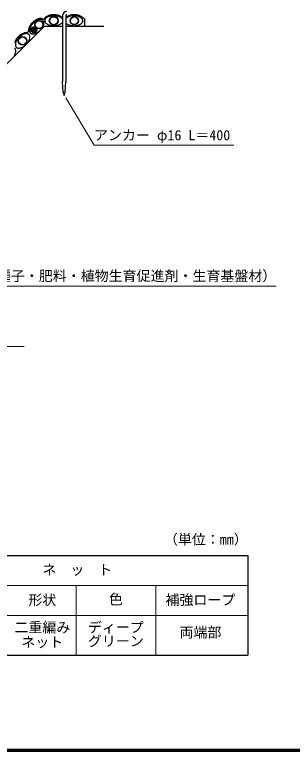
# Model space of a CAD drawing. Units: millimetres, scale not verified. Extents: x 200 to 8200, y 200 to 5825.
# Drawn here: x 2817 to 4208, y 200 to 3889 of the extents above; entities that cross this region are included whole.
import ezdxf
from ezdxf.enums import TextEntityAlignment as Align

# ---------------------------------------------------------------- set-up
doc = ezdxf.new("R2010")
doc.units = ezdxf.units.MM
doc.header["$LTSCALE"] = 20
for name, color, linetype, lineweight in [('C-MTR-FRAM', 5, 'Continuous', 25), ('C-MTR-LINE', 5, 'Continuous', 13), ('C-STR', 7, 'Continuous', 25), ('C-STR-HTXT', 1, 'Continuous', 13), ('C-TTL', 2, 'Continuous', 70)]:
    doc.layers.add(name, color=color, linetype=linetype, lineweight=lineweight)
doc.layers.add('C-MTR-TXT', color=5, linetype='Continuous')
doc.styles.add('ＭＳ ゴシック', font='')
doc.styles.get('ＭＳ ゴシック').set_extended_font_data('MS Gothic')

msp = doc.modelspace()

# ---------------------------------------------------------------- linework, layer by layer
at = {"layer": 'C-MTR-FRAM'}
for p, q in [((831.47, 1176.56), (3984.62, 1176.56)), ((3984.62, 1176.56), (3984.62, 676.56)), ((831.47, 676.56), (3984.62, 676.56))]:
    msp.add_line(p, q, dxfattribs=at)
at = {"layer": 'C-MTR-LINE'}
for p, q in [((2296.44, 1026.56), (3984.62, 1026.56)), ((3124.62, 1026.56), (3124.62, 676.56)), ((3524.62, 1026.56), (3524.62, 676.56)), ((831.47, 876.56), (3984.62, 876.56))]:
    msp.add_line(p, q, dxfattribs=at)
at = {"layer": 'C-STR'}
for p, q in [((3057.18, 3884.06), (3057.18, 3553.34)), ((3073.18, 3884.06), (3073.18, 3553.34)), ((2960.49, 3860.27), (2959.07, 3858.6)), ((3165.83, 3870.66), (3165.83, 3831.67)), ((1357.88, 2223.75), (2965.83, 3831.7)), ((2920.37, 3825.78), (2897.85, 3810.01)), ((2898.29, 3817.65), (2913.04, 3827.97)), ((2900.26, 3804.37), (2924.84, 3821.58)), ((2927.25, 3815.95), (2904.73, 3800.18)), ((2912.06, 3797.99), (2926.8, 3808.31)), ((2965.83, 3831.7), (3053.18, 3831.7)), ((3073.18, 3831.7), (3165.83, 3831.7)), ((3165.83, 3831.67), (3262.71, 3831.67)), ((2889.78, 3789.55), (2888.36, 3787.89)), ((2819.07, 3718.84), (2817.65, 3717.18)), ((3060.18, 3500.73), (3057.18, 3553.34)), ((3070.18, 3500.73), (3073.18, 3553.34)), ((3060.18, 3500.73), (3065.18, 3484.06)), ((3065.18, 3484.06), (3070.18, 3500.73))]:
    msp.add_line(p, q, dxfattribs=at)
for points in [[(3053.18, 3869.22), (3051.36, 3871.16), (3049.25, 3873), (3046.85, 3874.73), (3044.19, 3876.33), (3041.29, 3877.81), (3038.17, 3879.13), (3034.85, 3880.3), (3031.36, 3881.31), (3027.72, 3882.14), (3023.97, 3882.79), (3020.13, 3883.26), (3016.23, 3883.54), (3012.3, 3883.63), (3008.37, 3883.53), (3004.47, 3883.24), (3000.64, 3882.77), (2996.89, 3882.1), (2993.26, 3881.26), (2989.78, 3880.25), (2986.47, 3879.07), (2983.36, 3877.73), (2980.47, 3876.25), (2977.82, 3874.64), (2975.44, 3872.9), (2973.34, 3871.06), (2971.54, 3869.12), (2970.05, 3867.1), (2968.88, 3865.01), (2968.05, 3862.88), (2967.56, 3860.71), (2967.4, 3858.53), (2967.6, 3856.35), (2968.13, 3854.19), (2969, 3852.06), (2970.21, 3849.98), (2971.73, 3847.97), (2973.57, 3846.04), (2975.7, 3844.2), (2978.11, 3842.48), (2980.79, 3840.88), (2983.71, 3839.42), (2986.84, 3838.1), (2990.17, 3836.94), (2993.67, 3835.94), (2997.32, 3835.12), (3001.08, 3834.48), (3004.92, 3834.03), (3008.82, 3833.76), (3012.75, 3833.68), (3016.68, 3833.79), (3020.58, 3834.09), (3024.41, 3834.58), (3028.15, 3835.26), (3031.77, 3836.11), (3035.24, 3837.13), (3038.54, 3838.32), (3041.64, 3839.67), (3044.51, 3841.16), (3047.14, 3842.78), (3049.51, 3844.52), (3051.59, 3846.38), (3053.37, 3848.32)], [(3053.18, 3876), (3050.52, 3878.06), (3047.58, 3879.96), (3044.36, 3881.71), (3040.91, 3883.28), (3037.25, 3884.67), (3033.4, 3885.86), (3029.38, 3886.85), (3025.25, 3887.63), (3021.01, 3888.19), (3016.71, 3888.52), (3012.38, 3888.63), (3008.05, 3888.52), (3003.75, 3888.18), (2999.52, 3887.62), (2995.38, 3886.84), (2991.37, 3885.85), (2987.52, 3884.66), (2983.86, 3883.27), (2980.41, 3881.69), (2977.2, 3879.94), (2974.26, 3878.04), (2971.6, 3875.98), (2969.25, 3873.8)], [(3158.21, 3874.16), (3155.84, 3876.3), (3153.18, 3878.31), (3150.24, 3880.17), (3147.04, 3881.88), (3143.62, 3883.41), (3139.98, 3884.77), (3136.17, 3885.93), (3132.2, 3886.89), (3128.12, 3887.65), (3123.94, 3888.2), (3119.69, 3888.52), (3115.42, 3888.63), (3111.14, 3888.52), (3106.9, 3888.2), (3102.72, 3887.65), (3098.63, 3886.89), (3094.67, 3885.93), (3090.85, 3884.77), (3087.22, 3883.41), (3083.79, 3881.88), (3080.6, 3880.17), (3077.66, 3878.31), (3074.99, 3876.3), (3073.18, 3874.66)], [(3073.18, 3847.47), (3075.1, 3845.56), (3077.32, 3843.74), (3079.81, 3842.04), (3082.57, 3840.47), (3085.56, 3839.04), (3088.76, 3837.76), (3092.16, 3836.64), (3095.72, 3835.69), (3099.41, 3834.92), (3103.22, 3834.33), (3107.1, 3833.93), (3111.03, 3833.71), (3114.98, 3833.69), (3118.91, 3833.87), (3122.81, 3834.23), (3126.63, 3834.78), (3130.35, 3835.51), (3133.94, 3836.43), (3137.37, 3837.51), (3140.62, 3838.76), (3143.66, 3840.16), (3146.46, 3841.7), (3149.01, 3843.37), (3151.29, 3845.17), (3153.27, 3847.06), (3154.95, 3849.04), (3156.31, 3851.1), (3157.34, 3853.22), (3158.03, 3855.38), (3158.37, 3857.56), (3158.37, 3859.75), (3158.03, 3861.94), (3157.34, 3864.09), (3156.31, 3866.21), (3154.95, 3868.27), (3153.27, 3870.25), (3151.29, 3872.15), (3149.01, 3873.94), (3146.46, 3875.61), (3143.66, 3877.15), (3140.62, 3878.55), (3137.37, 3879.8), (3133.94, 3880.89), (3130.35, 3881.8), (3126.63, 3882.53), (3122.81, 3883.08), (3118.91, 3883.45), (3114.98, 3883.62), (3111.03, 3883.6), (3107.1, 3883.39), (3103.22, 3882.98), (3099.41, 3882.39), (3095.72, 3881.62), (3092.16, 3880.67), (3088.76, 3879.55), (3085.56, 3878.27), (3082.57, 3876.84), (3079.81, 3875.27), (3077.32, 3873.57), (3075.1, 3871.76), (3073.18, 3869.84)], [(2951.41, 3869.29), (2948.39, 3869.62), (2945.21, 3869.64), (2941.89, 3869.33), (2938.46, 3868.72), (2934.94, 3867.79), (2931.36, 3866.56), (2927.75, 3865.04), (2924.14, 3863.23), (2920.55, 3861.16), (2917.01, 3858.84), (2913.55, 3856.28), (2910.19, 3853.51), (2906.97, 3850.54), (2903.9, 3847.41), (2901.02, 3844.13), (2898.33, 3840.73), (2895.87, 3837.23), (2893.65, 3833.67), (2891.68, 3830.07), (2890, 3826.45), (2888.59, 3822.85), (2887.49, 3819.29), (2886.69, 3815.81), (2886.2, 3812.42), (2886.03, 3809.15)], [(2959.07, 3860.27), (2957.41, 3861.68), (2955.52, 3862.85), (2953.42, 3863.75), (2951.11, 3864.39), (2948.63, 3864.75), (2945.98, 3864.83), (2943.19, 3864.64), (2940.28, 3864.17), (2937.26, 3863.43), (2934.18, 3862.43), (2931.04, 3861.16), (2927.87, 3859.65), (2924.69, 3857.9), (2921.54, 3855.93), (2918.43, 3853.74), (2915.38, 3851.36), (2912.43, 3848.81), (2909.59, 3846.11), (2906.88, 3843.27), (2904.33, 3840.31), (2901.96, 3837.27), (2899.77, 3834.16), (2897.8, 3831), (2896.05, 3827.83), (2894.53, 3824.66), (2893.27, 3821.52), (2892.26, 3818.43), (2891.52, 3815.42), (2891.06, 3812.51), (2890.87, 3809.72), (2890.95, 3807.07), (2891.31, 3804.59), (2891.95, 3802.28), (2892.85, 3800.18), (2894.01, 3798.29), (2895.43, 3796.63), (2897.09, 3795.21), (2898.98, 3794.04), (2901.09, 3793.14), (2903.39, 3792.5), (2905.88, 3792.14), (2908.53, 3792.06), (2911.32, 3792.25), (2914.23, 3792.72), (2917.24, 3793.46), (2920.33, 3794.46), (2923.47, 3795.73), (2926.64, 3797.24), (2929.81, 3798.99), (2932.97, 3800.97), (2936.08, 3803.15), (2939.12, 3805.53), (2942.07, 3808.08), (2944.91, 3810.78), (2947.62, 3813.62), (2950.17, 3816.58), (2952.55, 3819.62), (2954.73, 3822.73), (2956.71, 3825.89), (2958.46, 3829.06), (2959.97, 3832.23), (2961.24, 3835.37), (2962.24, 3838.46), (2962.98, 3841.47), (2963.45, 3844.38), (2963.64, 3847.17), (2963.56, 3849.82), (2963.19, 3852.31), (2962.56, 3854.61), (2961.66, 3856.71), (2960.49, 3858.6)], [(2875.84, 3798.96), (2872.65, 3798.79), (2869.35, 3798.33), (2865.95, 3797.57), (2862.49, 3796.52), (2858.98, 3795.18), (2855.45, 3793.57), (2851.93, 3791.69), (2848.44, 3789.57), (2845.02, 3787.22), (2841.68, 3784.65), (2838.44, 3781.88), (2835.34, 3778.93), (2832.4, 3775.83), (2829.63, 3772.6), (2827.06, 3769.26), (2824.7, 3765.83), (2822.58, 3762.35), (2820.71, 3758.83), (2819.1, 3755.3), (2817.76, 3751.79), (2816.71, 3748.33)], [(2888.36, 3789.55), (2886.7, 3790.97), (2884.81, 3792.14), (2882.71, 3793.04), (2880.4, 3793.68), (2877.92, 3794.04), (2875.27, 3794.12), (2872.48, 3793.93), (2869.56, 3793.46), (2866.55, 3792.72), (2863.47, 3791.72), (2860.33, 3790.45), (2857.16, 3788.94), (2853.98, 3787.19), (2850.83, 3785.21), (2847.72, 3783.03), (2844.67, 3780.65), (2841.72, 3778.1), (2838.88, 3775.4), (2836.17, 3772.56), (2833.62, 3769.6), (2831.25, 3766.56), (2829.06, 3763.45), (2827.09, 3760.29), (2825.34, 3757.12), (2823.82, 3753.95), (2822.56, 3750.81), (2821.55, 3747.72), (2820.81, 3744.71), (2820.35, 3741.8), (2820.15, 3739.01), (2820.24, 3736.36), (2820.6, 3733.87), (2821.24, 3731.57), (2822.14, 3729.47), (2823.3, 3727.58), (2824.72, 3725.91), (2826.38, 3724.5), (2828.27, 3723.33), (2830.38, 3722.43), (2832.68, 3721.79), (2835.17, 3721.43), (2837.82, 3721.35), (2840.61, 3721.54), (2843.52, 3722.01), (2846.53, 3722.75), (2849.62, 3723.75), (2852.76, 3725.02), (2855.93, 3726.53), (2859.1, 3728.28), (2862.26, 3730.25), (2865.37, 3732.44), (2868.41, 3734.82), (2871.36, 3737.37), (2874.2, 3740.07), (2876.91, 3742.91), (2879.46, 3745.87), (2881.84, 3748.91), (2884.02, 3752.02), (2886, 3755.17), (2887.75, 3758.35), (2889.26, 3761.52), (2890.53, 3764.66), (2891.53, 3767.75), (2892.27, 3770.76), (2892.74, 3773.67), (2892.93, 3776.46), (2892.85, 3779.11), (2892.48, 3781.59), (2891.85, 3783.9), (2890.95, 3786), (2889.78, 3787.89)], [(2815.29, 3684.46), (2817.04, 3687.64), (2818.55, 3690.81), (2819.81, 3693.95), (2820.82, 3697.03), (2821.56, 3700.05), (2822.03, 3702.96), (2822.22, 3705.75), (2822.13, 3708.4), (2821.77, 3710.88), (2821.14, 3713.19), (2820.23, 3715.29), (2819.07, 3717.18)], [(2817.65, 3718.84), (2815.99, 3720.26)]]:
    msp.add_lwpolyline(points, dxfattribs=at)
for centre, radius in [((3012.4, 3858.82), 22), ((3012.4, 3858.82), 20), ((3115.42, 3858.82), 20.9), ((3115.42, 3858.82), 19), ((2938.97, 3838.88), 20.9), ((2938.97, 3838.88), 19), ((2912.55, 3812.98), 15), ((2856.43, 3757.85), 22), ((2856.43, 3757.85), 20)]:
    msp.add_circle(centre, radius, dxfattribs=at)
for centre, radius, start, end in [((2958.2, 3880), 12.67, 237.64642, 330.71373), ((3078.18, 3884.06), 21, 92.49393, 180), ((3078.18, 3884.06), 5, 95.11233, 180), ((3165.42, 3879.81), 9.16, 218.06352, 272.57155), ((3165.42, 3879.81), 9.16, 218.06352, 272.57155), ((2876.94, 3808.05), 9.16, 263.06352, 6.93648)]:
    msp.add_arc(centre, radius, start, end, dxfattribs=at)
at = {"layer": 'C-STR-HTXT'}
for p, q in [((3072.87, 3471.18), (3214.42, 3233.89)), ((3214.42, 3233.89), (3914.42, 3233.89)), ((2027.54, 2528.04), (4127.54, 2528.04)), ((1885.03, 2224.14), (2865.03, 2224.14))]:
    msp.add_line(p, q, dxfattribs=at)
at = {"layer": 'C-TTL'}
msp.add_lwpolyline([(200, 200), (8200, 200), (8200, 5740), (200, 5740)], close=True, dxfattribs=at)

# ---------------------------------------------------------------- texts
at = {"layer": 'C-MTR-TXT', "style": 'ＭＳ ゴシック'}
for s, p in [('（単位：mm）', (3564.62, 1216.56)), ('ネ\u3000ッ\u3000ト', (2955.69, 1064.56))]:
    msp.add_text(s, height=51.32, dxfattribs=at).set_placement(p, align=Align.BOTTOM_LEFT)
for s, p in [('形状', (2955.38, 912.92)), ('色', (3323.51, 916.56)), ('補強ロープ', (3747.26, 913.35)), ('二重編み', (2955.38, 775.56)), ('ディープ', (3323.51, 775.56)), ('両端部', (3747.26, 750.56)), ('グリーン', (3323.51, 706.56)), ('ネット', (2955.38, 701.56))]:
    msp.add_text(s, height=51.32, dxfattribs=at).set_placement(p, align=Align.BOTTOM_CENTER)
at = {"layer": 'C-STR-HTXT', "color": 7, "style": 'ＭＳ ゴシック'}
for s, p in [('アンカー φ16 L＝400', (3214.42, 3243.89)), ('土壌改良袋（中和剤・種子・肥料・植物生育促進剤・生育基盤材）', (2027.54, 2538.04))]:
    msp.add_text(s, height=51.32, dxfattribs=at).set_placement(p, align=Align.BOTTOM_LEFT)

doc.saveas('drawing.dxf')
